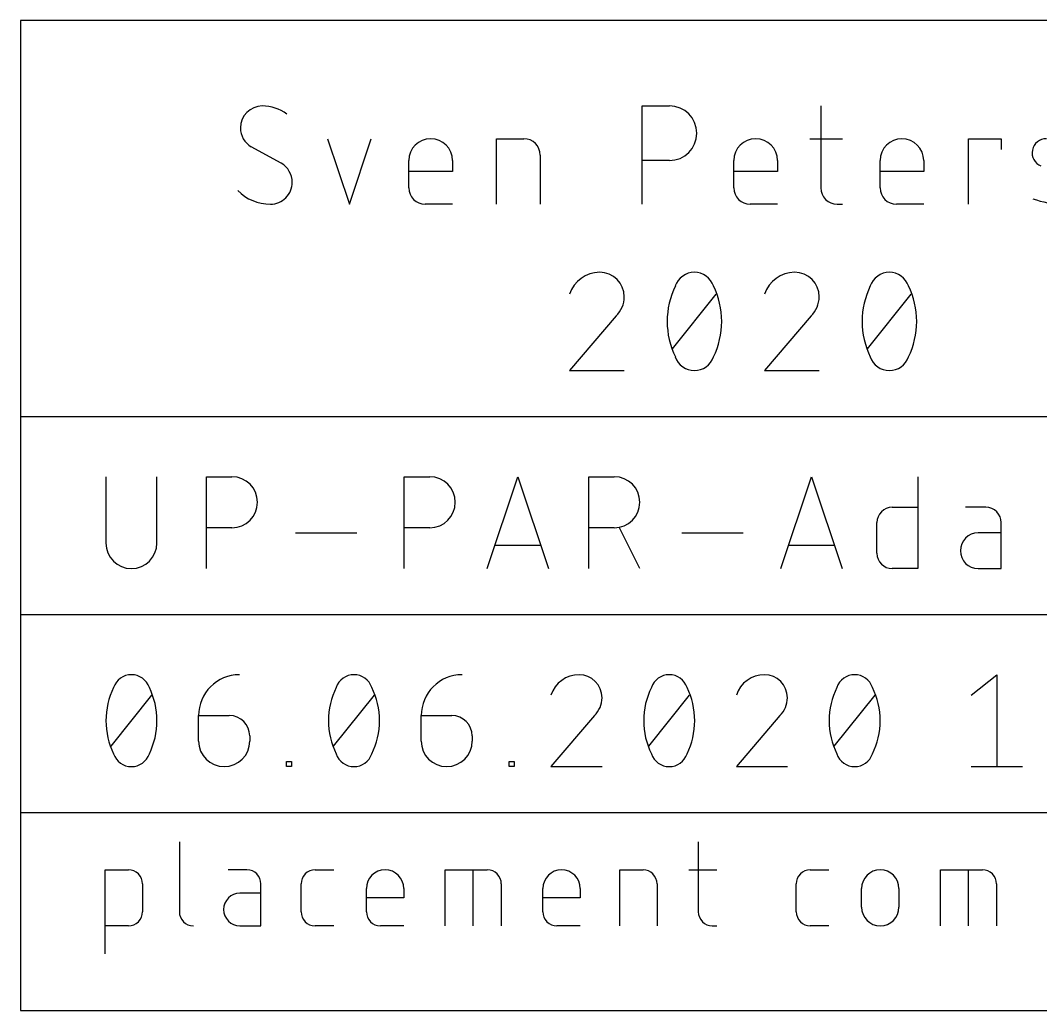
# Model space of a CAD drawing. Extents: x -7.2 to 61.2, y -11.6 to 43.8.
# Drawn here: x 0.16 to 16.52, y 27.94 to 43.81 of the extents above; entities that cross this region are included whole.
import ezdxf

# ---------------------------------------------------------------- set-up
doc = ezdxf.new("R2010")
doc.units = 0
doc.layers.add('21', color=253, linetype='CONTINUOUS')
doc.layers.add('48', color=213, linetype='CONTINUOUS')

msp = doc.modelspace()

# ---------------------------------------------------------------- linework, layer by layer
at = {"layer": '21'}
for p, q in [((2.7073, 30.6451), (2.7073, 29.5233)), ((11.0281, 30.6451), (11.0281, 29.5233)), ((1.5177, 28.8502), (1.5177, 30.1964)), ((1.5177, 30.1964), (1.8916, 30.1964)), ((3.7908, 30.1964), (3.4916, 30.1964)), ((4.8837, 30.1964), (5.1829, 30.1964)), ((6.9718, 29.2989), (6.9718, 30.1964)), ((6.9718, 30.1964), (7.6449, 30.1964)), ((7.4205, 29.2989), (7.4205, 30.1964)), ((9.7678, 29.2989), (9.7678, 30.1964)), ((9.7678, 30.1964), (10.1417, 30.1964)), ((10.8785, 30.1964), (11.3273, 30.1964)), ((12.8231, 30.1964), (13.1222, 30.1964)), ((14.9111, 29.2989), (14.9111, 30.1964)), ((14.9111, 30.1964), (15.5842, 30.1964)), ((15.3598, 29.2989), (15.3598, 30.1964)), ((2.116, 29.972), (2.116, 29.5233)), ((4.0152, 29.2989), (4.0152, 29.972)), ((4.6594, 29.5233), (4.6594, 29.972)), ((7.8692, 29.972), (7.8692, 29.2989)), ((10.3661, 29.972), (10.3661, 29.2989)), ((12.5987, 29.5233), (12.5987, 29.972)), ((15.8086, 29.972), (15.8086, 29.2989)), ((4.0152, 29.8224), (3.6786, 29.8224)), ((5.7069, 29.5233), (5.7069, 29.8972)), ((6.3052, 29.8972), (6.3052, 29.7476)), ((8.5358, 29.5233), (8.5358, 29.8972)), ((9.1341, 29.8972), (9.1341, 29.7476)), ((13.6462, 29.5981), (13.6462, 29.8972)), ((14.2445, 29.8972), (14.2445, 29.5981)), ((6.3052, 29.7476), (5.7069, 29.7476)), ((9.1341, 29.7476), (8.5358, 29.7476)), ((1.8916, 29.2989), (1.5177, 29.2989)), ((3.6786, 29.2989), (4.0152, 29.2989)), ((5.1829, 29.2989), (4.8837, 29.2989)), ((6.3052, 29.2989), (5.9312, 29.2989)), ((9.1341, 29.2989), (8.7602, 29.2989)), ((11.2525, 29.2989), (11.3273, 29.2989)), ((13.1222, 29.2989), (12.8231, 29.2989))]:
    msp.add_line(p, q, dxfattribs=at)
for centre, radius, start, end in [((1.8916, 29.972), 0.2244, 0, 90), ((3.7908, 29.972), 0.2244, 0, 90), ((4.8837, 29.972), 0.2244, 89.9992, 180), ((6.006, 29.8972), 0.2992, 0, 180), ((7.6449, 29.972), 0.2244, 0, 90), ((8.835, 29.8972), 0.2992, 0, 180), ((10.1417, 29.972), 0.2244, 0, 90), ((12.8231, 29.972), 0.2244, 89.9992, 180), ((13.9454, 29.8972), 0.2992, 0, 180), ((15.5842, 29.972), 0.2244, 0, 90), ((3.6786, 29.5607), 0.2618, 90, 270), ((1.8916, 29.5233), 0.2244, 270.0008, 0), ((2.9316, 29.5233), 0.2244, 180, 270), ((4.8837, 29.5233), 0.2244, 180, 270), ((5.9312, 29.5233), 0.2244, 180, 270), ((8.7602, 29.5233), 0.2244, 180, 270), ((11.2525, 29.5233), 0.2244, 180, 270), ((12.8231, 29.5233), 0.2244, 180, 270), ((13.9454, 29.5981), 0.2992, 180, 0)]:
    msp.add_arc(centre, radius, start, end, dxfattribs=at)
at = {"layer": '48'}
for p, q in [((23.0188, 43.815), (0.1588, 43.815)), ((0.1588, 43.815), (0.1588, 37.465)), ((10.1287, 40.8686), (10.1287, 42.4434)), ((10.1287, 42.4434), (10.5661, 42.4434)), ((12.9924, 42.4434), (12.9924, 41.1311)), ((5.0846, 41.9185), (5.4345, 40.8686)), ((5.4345, 40.8686), (5.7845, 41.9185)), ((7.794, 40.8686), (7.794, 41.9185)), ((7.794, 41.9185), (8.2314, 41.9185)), ((12.8174, 41.9185), (13.3423, 41.9185)), ((15.3593, 40.8686), (15.3593, 41.9185)), ((15.3593, 41.9185), (15.8842, 41.9185)), ((15.8842, 41.9185), (15.8842, 41.7435)), ((4.3423, 41.5248), (3.8611, 41.7872)), ((6.3872, 41.1311), (6.3872, 41.5685)), ((7.0871, 41.5685), (7.0871, 41.3935)), ((8.4939, 41.656), (8.4939, 40.8686)), ((10.5661, 41.5685), (10.1287, 41.5685)), ((11.5976, 41.1311), (11.5976, 41.5685)), ((12.2975, 41.5685), (12.2975, 41.3935)), ((13.9423, 41.1311), (13.9423, 41.5685)), ((14.6422, 41.5685), (14.6422, 41.3935)), ((7.0871, 41.3935), (6.3872, 41.3935)), ((12.2975, 41.3935), (11.5976, 41.3935)), ((14.6422, 41.3935), (13.9423, 41.3935)), ((7.0871, 40.8686), (6.6497, 40.8686)), ((12.2975, 40.8686), (11.8601, 40.8686)), ((13.2548, 40.8686), (13.3423, 40.8686)), ((14.6422, 40.8686), (14.2048, 40.8686)), ((10.616, 38.5516), (11.3159, 39.4264)), ((13.7422, 38.5516), (14.4421, 39.4264)), ((9.709, 39.0765), (8.9654, 38.2016)), ((12.8353, 39.0765), (12.0916, 38.2016)), ((8.9654, 38.2016), (9.8403, 38.2016)), ((12.0916, 38.2016), (12.9665, 38.2016)), ((0.1588, 37.465), (0.1588, 34.29)), ((0.1588, 37.465), (23.0188, 37.465)), ((1.5304, 36.4998), (1.5304, 35.4358)), ((2.3488, 35.4358), (2.3488, 36.4998)), ((3.1421, 35.0266), (3.1421, 36.4998)), ((3.1421, 36.4998), (3.5513, 36.4998)), ((6.3135, 35.0266), (6.3135, 36.4998)), ((6.3135, 36.4998), (6.7227, 36.4998)), ((7.6426, 35.0266), (8.1336, 36.4998)), ((8.1336, 36.4998), (8.6247, 35.0266)), ((9.2719, 35.0266), (9.2719, 36.4998)), ((9.2719, 36.4998), (9.6811, 36.4998)), ((12.3501, 35.0266), (12.8411, 36.4998)), ((12.8411, 36.4998), (13.3322, 35.0266)), ((14.5469, 36.4998), (14.5469, 35.0266)), ((14.1377, 36.0087), (14.5469, 36.0087)), ((15.6393, 36.0087), (15.3119, 36.0087)), ((3.5513, 35.6814), (3.1421, 35.6814)), ((6.7227, 35.6814), (6.3135, 35.6814)), ((9.6811, 35.6814), (9.2719, 35.6814)), ((10.0903, 35.0266), (9.763, 35.6814)), ((13.8922, 35.2721), (13.8922, 35.7632)), ((15.8849, 35.0266), (15.8849, 35.7632)), ((4.5703, 35.5995), (5.5525, 35.5995)), ((10.7644, 35.5995), (11.7465, 35.5995)), ((15.8849, 35.5995), (15.5166, 35.5995)), ((8.5019, 35.3949), (7.7653, 35.3949)), ((13.2094, 35.3949), (12.4728, 35.3949)), ((14.5469, 35.0266), (14.1377, 35.0266)), ((15.5166, 35.0266), (15.8849, 35.0266)), ((0.1588, 34.29), (0.1588, 31.115)), ((0.1588, 34.29), (36.9888, 34.29)), ((15.405, 32.9974), (15.8143, 33.3248)), ((15.8143, 33.3248), (15.8143, 31.8516)), ((1.6122, 32.179), (2.267, 32.9974)), ((5.18, 32.179), (5.8347, 32.9974)), ((10.2343, 32.179), (10.8891, 32.9974)), ((13.2075, 32.179), (13.8622, 32.9974)), ((3.0169, 32.67), (3.508, 32.67)), ((3.0169, 32.2608), (3.0169, 32.67)), ((6.5847, 32.67), (7.0758, 32.67)), ((6.5847, 32.2608), (6.5847, 32.67)), ((9.3616, 32.67), (8.6659, 31.8516)), ((12.3347, 32.67), (11.6391, 31.8516)), ((3.8354, 32.3427), (3.8354, 32.2608)), ((7.4031, 32.3427), (7.4031, 32.2608)), ((4.4258, 31.8516), (4.4258, 31.9334)), ((4.4258, 31.9334), (4.5077, 31.9334)), ((4.5077, 31.9334), (4.5077, 31.8516)), ((7.9936, 31.8516), (7.9936, 31.9334)), ((7.9936, 31.9334), (8.0754, 31.9334)), ((8.0754, 31.9334), (8.0754, 31.8516)), ((4.5077, 31.8516), (4.4258, 31.8516)), ((8.0754, 31.8516), (7.9936, 31.8516)), ((8.6659, 31.8516), (9.4843, 31.8516)), ((11.6391, 31.8516), (12.4575, 31.8516)), ((15.405, 31.8516), (16.2235, 31.8516)), ((0.1588, 31.115), (0.1588, 27.94)), ((0.1588, 31.115), (36.9888, 31.115)), ((0.1588, 27.94), (54.7688, 27.94))]:
    msp.add_line(p, q, dxfattribs=at)
for centre, radius, start, end in [((4.0361, 42.0934), 0.35, 90, 180), ((4.0361, 41.7872), 0.6562, 53.1299, 89.9999), ((10.5661, 42.006), 0.4374, 270, 90), ((4.0416, 42.0934), 0.3554, 180, 239.4897), ((6.7371, 41.5685), 0.35, 0, 180), ((8.2314, 41.656), 0.2625, 0, 90), ((11.9476, 41.5685), 0.35, 0, 180), ((14.2922, 41.5685), 0.35, 0, 180), ((16.6067, 41.6916), 0.2268, 89.1807, 248.199), ((4.1619, 41.2186), 0.3554, 0.0002, 59.4895), ((4.1673, 41.6079), 0.7393, 224.7606, 269.9996), ((4.1673, 41.2186), 0.35, 269.9995, 0), ((6.6497, 41.1311), 0.2625, 180, 270), ((11.8601, 41.1311), 0.2625, 180, 270), ((13.2548, 41.1311), 0.2625, 180, 270), ((14.2048, 41.1311), 0.2625, 180, 270), ((16.8936, 42.3523), 1.4839, 250.2099, 269.1807), ((9.4466, 39.2706), 0.5058, 90, 162.055), ((9.4466, 39.3827), 0.3937, 0, 90), ((10.9659, 39.4527), 0.3237, 90, 161.0758), ((10.9659, 39.4527), 0.3237, 18.9235, 90.0002), ((12.5728, 39.2706), 0.5058, 90, 162.055), ((12.5728, 39.3827), 0.3937, 0, 90), ((14.0922, 39.4527), 0.3237, 90, 161.0758), ((14.0922, 39.4527), 0.3237, 18.9235, 90.0002), ((11.8263, 38.989), 1.2978, 154.0111, 180), ((10.1057, 38.989), 1.2977, 0, 25.9895), ((14.9525, 38.989), 1.2978, 154.0111, 180), ((13.2319, 38.989), 1.2977, 0, 25.9895), ((9.4174, 39.3827), 0.4229, 313.6028, 359.9999), ((12.5436, 39.3827), 0.4229, 313.6028, 359.9999), ((11.8263, 38.989), 1.2978, 180.0001, 205.9888), ((10.1056, 38.989), 1.2978, 334.0107, 359.9999), ((14.9525, 38.989), 1.2978, 180.0001, 205.9888), ((13.2319, 38.989), 1.2978, 334.0107, 359.9999), ((10.9659, 38.5253), 0.3237, 198.9248, 270.0001), ((10.9659, 38.5253), 0.3237, 270, 341.0761), ((14.0922, 38.5253), 0.3237, 198.9248, 270.0001), ((14.0922, 38.5253), 0.3237, 270, 341.0761), ((3.5513, 36.0906), 0.4092, 270, 90), ((6.7227, 36.0906), 0.4092, 270, 90), ((9.6811, 36.0906), 0.4092, 270, 90), ((14.1377, 35.7632), 0.2455, 90, 180), ((15.6393, 35.7632), 0.2455, 0, 90), ((15.5166, 35.3131), 0.2865, 90, 270), ((1.9396, 35.4358), 0.4092, 180, 0), ((14.1377, 35.2721), 0.2455, 180, 270), ((1.9396, 33.022), 0.3028, 90, 161.0756), ((1.9396, 33.022), 0.3028, 18.9237, 90.0001), ((3.6717, 32.67), 0.6548, 90.0003, 180), ((5.5073, 33.022), 0.3028, 90, 161.0756), ((5.5073, 33.022), 0.3028, 18.9237, 90.0001), ((7.2395, 32.67), 0.6548, 90.0003, 180), ((9.116, 32.8516), 0.4732, 90, 162.0549), ((9.116, 32.9565), 0.3683, 0, 90), ((10.5617, 33.022), 0.3028, 90, 161.0756), ((10.5617, 33.022), 0.3028, 18.9237, 90.0001), ((12.0892, 32.8516), 0.4732, 90, 162.0549), ((12.0892, 32.9565), 0.3683, 0, 90), ((13.5348, 33.022), 0.3028, 90, 161.0756), ((13.5348, 33.022), 0.3028, 18.9237, 90.0001), ((2.7444, 32.5882), 1.214, 154.0109, 180), ((1.1348, 32.5882), 1.214, 360, 25.9897), ((6.3122, 32.5882), 1.214, 154.0109, 180), ((4.7026, 32.5882), 1.214, 360, 25.9897), ((11.3665, 32.5882), 1.214, 154.0109, 180), ((9.7569, 32.5882), 1.214, 360, 25.9897), ((14.3397, 32.5882), 1.214, 154.0109, 180), ((12.7301, 32.5882), 1.214, 360, 25.9897), ((9.0888, 32.9565), 0.3956, 313.6022, 0), ((12.0619, 32.9565), 0.3956, 313.6022, 0), ((2.7444, 32.5882), 1.214, 180, 205.9889), ((1.1348, 32.5882), 1.214, 334.0105, 359.9999), ((3.508, 32.3427), 0.3274, 0, 90), ((6.3122, 32.5882), 1.214, 180, 205.9889), ((4.7025, 32.5882), 1.214, 334.0105, 359.9999), ((7.0758, 32.3427), 0.3274, 0, 90), ((11.3665, 32.5882), 1.214, 180, 205.9889), ((9.7569, 32.5882), 1.214, 334.0105, 359.9999), ((14.3397, 32.5882), 1.214, 180, 205.9889), ((12.73, 32.5882), 1.214, 334.0105, 359.9999), ((3.4261, 32.2608), 0.4092, 180, 0), ((6.9939, 32.2608), 0.4092, 180, 0), ((1.9396, 32.1544), 0.3028, 198.9251, 270.0001), ((1.9396, 32.1544), 0.3028, 270, 341.0759), ((5.5073, 32.1544), 0.3028, 198.9251, 270.0001), ((5.5073, 32.1544), 0.3028, 270, 341.0759), ((10.5617, 32.1544), 0.3028, 198.9251, 270.0001), ((10.5617, 32.1544), 0.3028, 270, 341.0759), ((13.5348, 32.1544), 0.3028, 198.9251, 270.0001), ((13.5348, 32.1544), 0.3028, 270, 341.0759)]:
    msp.add_arc(centre, radius, start, end, dxfattribs=at)

doc.saveas('drawing.dxf')
